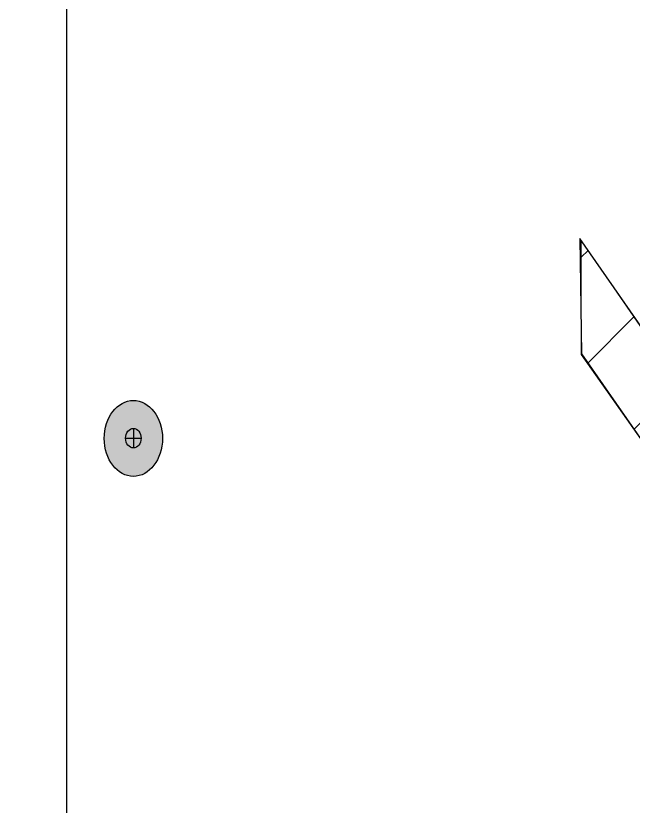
# Model space of a CAD drawing. Extents: x -1279 to 5791, y -3809 to 1769.
# Drawn here: x 4232.1 to 4309.8, y -2836.9 to -2737.5 of the extents above; entities that cross this region are included whole.
import ezdxf

# ---------------------------------------------------------------- set-up
doc = ezdxf.new("R2010")
doc.units = 0
doc.header["$MEASUREMENT"] = 0
for name, color, linetype, lineweight in [('G-ANNO-TTLB', 7, 'Continuous', 0), ('Layer 12', 7, 'Continuous', 0), ('TYVEK', 7, 'Continuous', 0)]:
    doc.layers.add(name, color=color, linetype=linetype, lineweight=lineweight)

# ---------------------------------------------------------------- blocks, each defined once
blk = doc.blocks.new('Block_113')
at = {"layer": 'TYVEK', "true_color": 0x003b71, "transparency": 33554687}
h = blk.add_hatch(color=156, dxfattribs=at)
h.dxf.hatch_style = 2
edge = h.paths.add_edge_path()
edge.add_ellipse((4246.868, -2790.629), major_axis=(0, 4.781), ratio=0.766948, start_angle=0, end_angle=360)
at = {"layer": 'TYVEK', "color": 18, "lineweight": 25, "true_color": 0x080808}
for p, q in [((4246.869, -2789.365), (4246.869, -2791.833)), ((4245.895, -2790.599), (4247.842, -2790.599))]:
    blk.add_line(p, q, dxfattribs=at)
at = {"layer": 'TYVEK', "color": 8, "lineweight": 25, "true_color": 0x808080}
for points in [[(4242.691, -2790.961)], [(4246.356, -2795.74)]]:
    blk.add_lwpolyline(points, dxfattribs=at)
at = {"layer": 'TYVEK', "color": 18, "lineweight": 25, "true_color": 0x000000}
blk.add_ellipse((4246.868, -2790.629), major_axis=(0, 4.781), ratio=0.766948, dxfattribs=at)
at = {"layer": 'TYVEK', "color": 18, "lineweight": 25, "true_color": 0x080808}
blk.add_ellipse((4246.869, -2790.599), major_axis=(0, 1.234), ratio=0.788846, dxfattribs=at)

msp = doc.modelspace()

# ---------------------------------------------------------------- hatches: boundary and pattern name
at = {"layer": 'G-ANNO-TTLB', "true_color": 0xff00ff, "transparency": 33554687}
h = msp.add_hatch(color=6, dxfattribs=at)
edge = h.paths.add_edge_path()
edge.add_spline(control_points=[(5472, -3692.604), (5472, -3692.604), (2542.482, -3692.604), (2542.482, -3692.604), (2542.482, -3692.604), (2542.482, -1235.604), (2542.482, -1235.604), (2542.482, -1235.604), (5472, -1235.604), (5472, -1235.604), (5472, -1235.604), (5472, -3692.604), (5472, -3692.604)], knot_values=[0, 0, 0, 0, 1, 1, 1, 2, 2, 2, 3, 3, 3, 4, 4, 4, 4], degree=3, periodic=0)
edge = h.paths.add_edge_path()
edge.add_spline(control_points=[(2551.482, -1244.604), (2551.482, -1244.604), (2551.482, -3683.604), (2551.482, -3683.604), (2551.482, -3683.604), (5463, -3683.604), (5463, -3683.604), (5463, -3683.604), (5463, -1244.604), (5463, -1244.604), (5463, -1244.604), (2551.482, -1244.604), (2551.482, -1244.604)], knot_values=[0, 0, 0, 0, 1, 1, 1, 2, 2, 2, 3, 3, 3, 4, 4, 4, 4], degree=3, periodic=0)
edge.add_line((2551.482, -1244.604), (2551.482, -1244.604))
at = {"layer": 'Layer 12', "true_color": 0x000000, "transparency": 33554687}
h = msp.add_hatch(dxfattribs=at)
h.set_pattern_fill('_U', color=18, scale=10, angle=44.99999, style=2, pattern_type=0)
h.set_pattern_definition([(45, (0, 0), (-7.071067, 7.071069), [])])
h.paths.add_polyline_path([(4334.409, -2824.372), (4303.233, -2780.075), (4303.233, -2765.735), (4334.419, -2810.955)])

# ---------------------------------------------------------------- linework, layer by layer
at = {"layer": 'G-ANNO-TTLB'}
for points in [[(5472, -3692.604), (5472, -3692.604), (2542.482, -3692.604), (2542.482, -3692.604), (2542.482, -3692.604), (2542.482, -1235.604), (2542.482, -1235.604), (2542.482, -1235.604), (5472, -1235.604), (5472, -1235.604), (5472, -1235.604), (5472, -3692.604), (5472, -3692.604)], [(2551.482, -1244.604), (2551.482, -1244.604), (2551.482, -3683.604), (2551.482, -3683.604), (2551.482, -3683.604), (5463, -3683.604), (5463, -3683.604), (5463, -3683.604), (5463, -1244.604), (5463, -1244.604), (5463, -1244.604), (2551.482, -1244.604), (2551.482, -1244.604)]]:
    msp.add_open_spline(points, degree=3, knots=[0, 0, 0, 0, 1, 1, 1, 2, 2, 2, 3, 3, 3, 4, 4, 4, 4], dxfattribs=at)
at = {"layer": 'Layer 12'}
msp.add_lwpolyline([(4334.409, -2824.372), (4303.233, -2780.075), (4303.233, -2765.735), (4334.419, -2810.955)], close=True, dxfattribs=at)
at = {"layer": 'TYVEK', "color": 18, "lineweight": 25, "true_color": 0x000000}
msp.add_line((4238.465, -2596.651), (4238.465, -2897.262), dxfattribs=at)
at = {"layer": 'TYVEK', "color": 4, "lineweight": 25, "true_color": 0x00ffff}
msp.add_lwpolyline([(4334.629, -2825.066), (4334.409, -2810.548), (4303.052, -2765.466), (4303.272, -2779.978)], close=True, dxfattribs=at)

# ---------------------------------------------------------------- block references
at = {"layer": 'TYVEK'}
msp.add_blockref('Block_113', (0, 0), dxfattribs=at)

doc.saveas('drawing.dxf')
